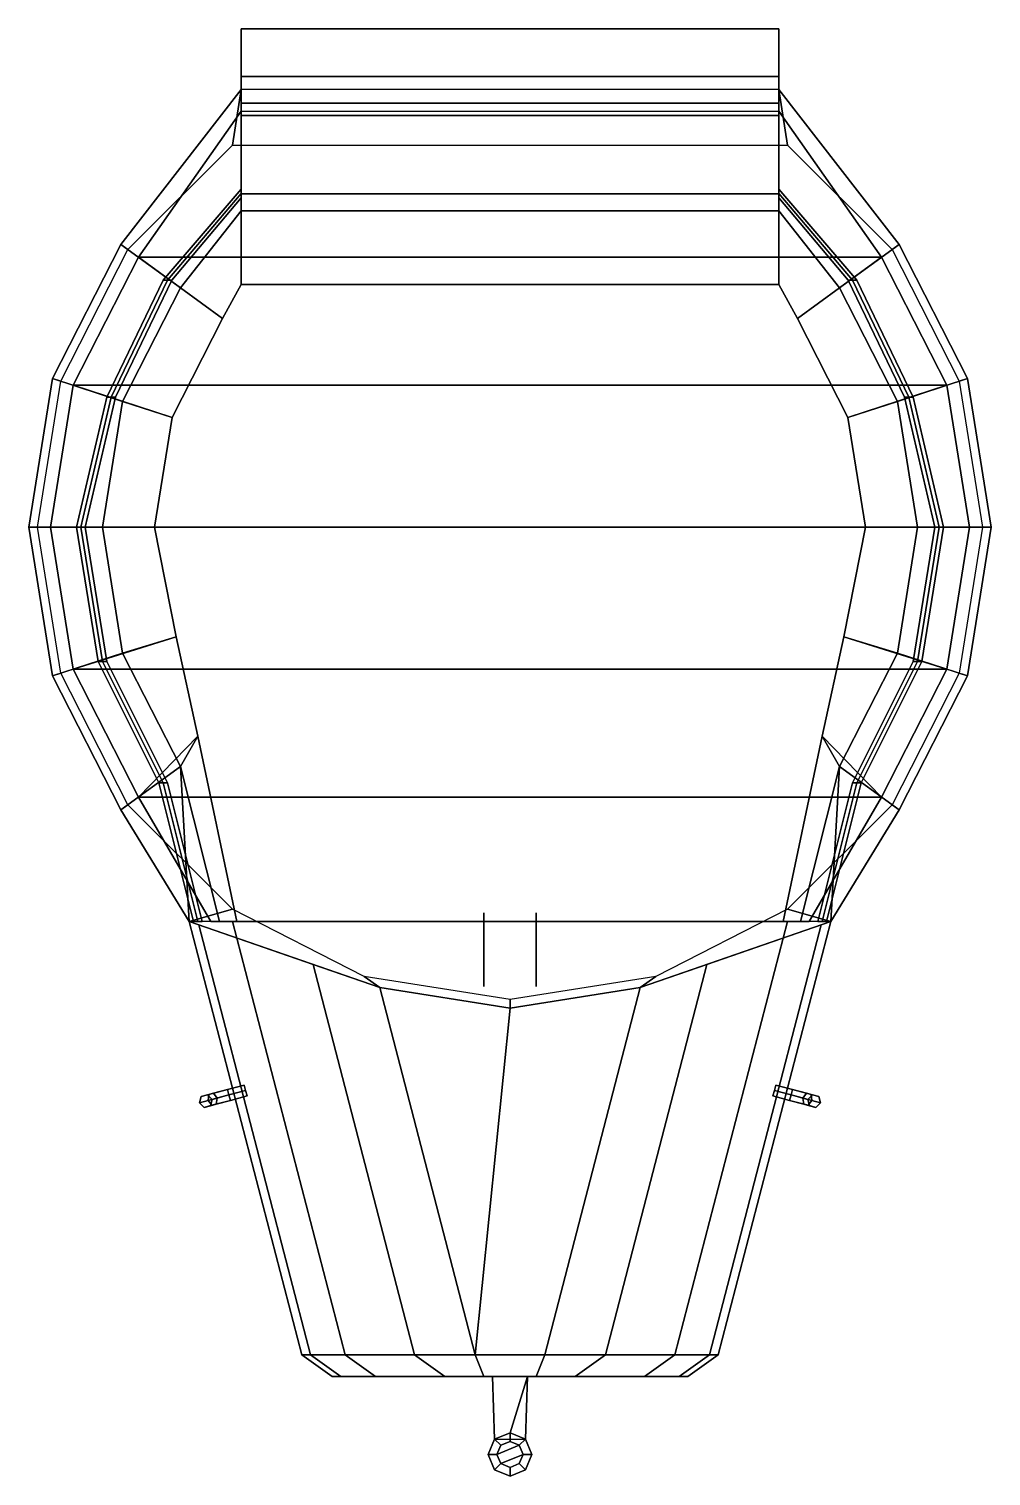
# Model space of a CAD drawing. Extents: x -1.11 to 1.11, y -2.19 to 1.15.
import ezdxf

# ---------------------------------------------------------------- set-up
doc = ezdxf.new("R2010")
doc.units = 0
doc.layers.get('0').update_dxf_attribs({"linetype": 'CONTINUOUS'})

msp = doc.modelspace()

# ---------------------------------------------------------------- linework, layer by layer
for points in [[(0.62, 1.15, 0.25), (0.62, 1.04, 0.13), (-0.62, 1.04, 0.13), (-0.62, 1.15, 0.25)], [(-0.62, 1.15, 0.25), (-0.62, 1.04, 0.13), (-0.62, 0.95, 0.66), (-0.62, 1.15, 0.55)], [(-0.62, 1.15, 0.55), (-0.62, 0.95, 0.66), (0.62, 0.95, 0.66), (0.62, 1.15, 0.55)], [(0.62, 0.95, 0.66), (0.62, 1.04, 0.13), (0.62, 1.15, 0.25), (0.62, 1.15, 0.55)], [(0.62, 1.04, 0.13), (0.62, 0.9785, 0.13), (-0.62, 0.9785, 0.13), (-0.62, 1.04, 0.13)], [(-0.62, 1.04, 0.13), (-0.62, 0.9785, 0.13), (-0.62, 0.7694, 0.66), (-0.62, 0.95, 0.66)], [(0.62, 0.7694, 0.66), (0.62, 0.9785, 0.13), (0.62, 1.04, 0.13), (0.62, 0.95, 0.66)], [(-0.62, 1.01, 0.05), (-0.62, 0.73, 0.76), (-0.7605, 0.5525, 0.76), (-0.898, 0.6524, 0.05)], [(-0.898, 0.6524, 0.05), (-0.8818, 0.6407), (-0.6407, 0.8818), (-0.62, 1.01, 0.05)], [(-0.62, 1.01, 0.05), (-0.6407, 0.8818), (0.6407, 0.8818), (0.62, 1.01, 0.05)], [(0.62, 0.9785, 0.13), (0.62, 1.01, 0.05), (-0.62, 1.01, 0.05), (-0.62, 0.9785, 0.13)], [(0.898, 0.6524, 0.05), (0.7605, 0.5525, 0.76), (0.62, 0.73, 0.76), (0.62, 1.01, 0.05)], [(0.62, 1.01, 0.05), (0.6407, 0.8818), (0.8818, 0.6407), (0.898, 0.6524, 0.05)], [(-0.62, 0.56, 0.76), (-0.62, 0.96, 0.05), (-0.8576, 0.6231, 0.05), (-0.6634, 0.482, 0.76)], [(0.8576, 0.6231, 0.05), (-0.8576, 0.6231, 0.05), (-0.62, 0.96, 0.05), (0.62, 0.96, 0.05)], [(-0.62, 0.56, 0.76), (-0.62, 0.96, 0.05), (0.62, 0.96, 0.05), (0.62, 0.56, 0.76)], [(-0.62, 0.95, 0.66), (-0.62, 0.7694, 0.66), (0.62, 0.7694, 0.66), (0.62, 0.95, 0.66)], [(0.6634, 0.482, 0.76), (0.8576, 0.6231, 0.05), (0.62, 0.96, 0.05), (0.62, 0.56, 0.76)], [(-0.62, 0.77, 0.67), (-0.79, 0.57, 0.67), (-0.8, 0.57, 0.66), (-0.62, 0.78, 0.66)], [(-0.62, 0.78, 0.66), (-0.8, 0.57, 0.66), (-0.79, 0.57, 0.65), (-0.62, 0.77, 0.65)], [(-0.62, 0.76, 0.66), (-0.78, 0.57, 0.66), (-0.79, 0.57, 0.67), (-0.62, 0.77, 0.67)], [(-0.62, 0.77, 0.65), (-0.79, 0.57, 0.65), (-0.78, 0.57, 0.66), (-0.62, 0.76, 0.66)], [(0.62, 0.73, 0.76), (0.62, 0.7694, 0.66), (-0.62, 0.7694, 0.66), (-0.62, 0.73, 0.76)], [(0.62, 0.77, 0.65), (0.79, 0.57, 0.65), (0.8, 0.57, 0.66), (0.62, 0.78, 0.66)], [(0.62, 0.78, 0.66), (0.8, 0.57, 0.66), (0.79, 0.57, 0.67), (0.62, 0.77, 0.67)], [(0.62, 0.76, 0.66), (0.78, 0.57, 0.66), (0.79, 0.57, 0.65), (0.62, 0.77, 0.65)], [(0.62, 0.77, 0.67), (0.79, 0.57, 0.67), (0.78, 0.57, 0.66), (0.62, 0.76, 0.66)], [(-0.62, 0.73, 0.76), (-0.62, 0.56, 0.76), (-0.6634, 0.482, 0.76), (-0.7605, 0.5525, 0.76)], [(-0.62, 0.73, 0.76), (-0.62, 0.56, 0.76), (0.62, 0.56, 0.76), (0.62, 0.73, 0.76)], [(0.7605, 0.5525, 0.76), (0.6634, 0.482, 0.76), (0.62, 0.56, 0.76), (0.62, 0.73, 0.76)], [(-0.898, 0.6524, 0.05), (-0.7605, 0.5525, 0.76), (-0.894, 0.2905, 0.76), (-1.0557, 0.343, 0.05)], [(-1.0557, 0.343, 0.05), (-1.0367, 0.3368), (-0.8818, 0.6407), (-0.898, 0.6524, 0.05)], [(1.0557, 0.343, 0.05), (0.894, 0.2905, 0.76), (0.7605, 0.5525, 0.76), (0.898, 0.6524, 0.05)], [(0.898, 0.6524, 0.05), (0.8818, 0.6407), (1.0367, 0.3368), (1.0557, 0.343, 0.05)], [(-0.6634, 0.482, 0.76), (-0.8576, 0.6231, 0.05), (-1.0081, 0.3276, 0.05), (-0.7799, 0.2534, 0.76)], [(1.0081, 0.3276, 0.05), (-1.0081, 0.3276, 0.05), (-0.8576, 0.6231, 0.05), (0.8576, 0.6231, 0.05)], [(0.7799, 0.2534, 0.76), (1.0081, 0.3276, 0.05), (0.8576, 0.6231, 0.05), (0.6634, 0.482, 0.76)], [(-0.79, 0.57, 0.67), (-0.92, 0.3, 0.67), (-0.93, 0.3, 0.66), (-0.8, 0.57, 0.66)], [(-0.8, 0.57, 0.66), (-0.93, 0.3, 0.66), (-0.92, 0.3, 0.65), (-0.79, 0.57, 0.65)], [(-0.78, 0.57, 0.66), (-0.91, 0.3, 0.66), (-0.92, 0.3, 0.67), (-0.79, 0.57, 0.67)], [(-0.79, 0.57, 0.65), (-0.92, 0.3, 0.65), (-0.91, 0.3, 0.66), (-0.78, 0.57, 0.66)], [(0.78, 0.57, 0.66), (0.91, 0.3, 0.66), (0.92, 0.3, 0.65), (0.79, 0.57, 0.65)], [(0.79, 0.57, 0.67), (0.92, 0.3, 0.67), (0.91, 0.3, 0.66), (0.78, 0.57, 0.66)], [(0.79, 0.57, 0.65), (0.92, 0.3, 0.65), (0.93, 0.3, 0.66), (0.8, 0.57, 0.66)], [(0.8, 0.57, 0.66), (0.93, 0.3, 0.66), (0.92, 0.3, 0.67), (0.79, 0.57, 0.67)], [(-0.7605, 0.5525, 0.76), (-0.6634, 0.482, 0.76), (-0.7799, 0.2534, 0.76), (-0.894, 0.2905, 0.76)], [(0.894, 0.2905, 0.76), (0.7799, 0.2534, 0.76), (0.6634, 0.482, 0.76), (0.7605, 0.5525, 0.76)], [(-1.0557, 0.343, 0.05), (-0.894, 0.2905, 0.76), (-0.94, 0, 0.76), (-1.11, 0, 0.05)], [(-1.11, 0, 0.05), (-1.09, 0), (-1.0367, 0.3368), (-1.0557, 0.343, 0.05)], [(1.11, 0, 0.05), (0.94, 0, 0.76), (0.894, 0.2905, 0.76), (1.0557, 0.343, 0.05)], [(1.0557, 0.343, 0.05), (1.0367, 0.3368), (1.09, 0), (1.11, 0, 0.05)], [(-0.7799, 0.2534, 0.76), (-1.0081, 0.3276, 0.05), (-1.06, 0, 0.05), (-0.82, 0, 0.76)], [(1.06, 0, 0.05), (-1.06, 0, 0.05), (-1.0081, 0.3276, 0.05), (1.0081, 0.3276, 0.05)], [(0.82, 0, 0.76), (1.06, 0, 0.05), (1.0081, 0.3276, 0.05), (0.7799, 0.2534, 0.76)], [(-0.92, 0.3, 0.67), (-0.99, 0, 0.67), (-1, 0, 0.66), (-0.93, 0.3, 0.66)], [(-0.93, 0.3, 0.66), (-1, 0, 0.66), (-0.99, 0, 0.65), (-0.92, 0.3, 0.65)], [(-0.91, 0.3, 0.66), (-0.98, 0, 0.66), (-0.99, 0, 0.67), (-0.92, 0.3, 0.67)], [(-0.92, 0.3, 0.65), (-0.99, 0, 0.65), (-0.98, 0, 0.66), (-0.91, 0.3, 0.66)], [(-0.894, 0.2905, 0.76), (-0.7799, 0.2534, 0.76), (-0.82, 0, 0.76), (-0.94, 0, 0.76)], [(0.94, 0, 0.76), (0.82, 0, 0.76), (0.7799, 0.2534, 0.76), (0.894, 0.2905, 0.76)], [(0.91, 0.3, 0.66), (0.98, 0, 0.66), (0.99, 0, 0.65), (0.92, 0.3, 0.65)], [(0.92, 0.3, 0.67), (0.99, 0, 0.67), (0.98, 0, 0.66), (0.91, 0.3, 0.66)], [(0.92, 0.3, 0.65), (0.99, 0, 0.65), (1, 0, 0.66), (0.93, 0.3, 0.66)], [(0.93, 0.3, 0.66), (1, 0, 0.66), (0.99, 0, 0.67), (0.92, 0.3, 0.67)], [(-1.11, 0, 0.05), (-1.11, 0, 0.05), (-1.0557, -0.343, 0.11), (-1.0557, -0.343, 0.05)], [(-1.11, 0, 0.05), (-0.94, 0, 0.76), (-0.894, -0.2905, 0.76), (-1.0557, -0.343, 0.11)], [(-1.0557, -0.343, 0.05), (-1.0367, -0.3368), (-1.09, 0), (-1.11, 0, 0.05)], [(-0.82, 0, 0.76), (-1.06, 0, 0.05), (-1.0081, -0.3276, 0.05), (-0.77, -0.2534, 0.76)], [(1.0081, -0.3276, 0.05), (-1.0081, -0.3276, 0.05), (-1.06, 0, 0.05), (1.06, 0, 0.05)], [(-0.99, 0, 0.67), (-0.94, -0.31, 0.67), (-0.95, -0.31, 0.66), (-1, 0, 0.66)], [(-1, 0, 0.66), (-0.95, -0.31, 0.66), (-0.94, -0.31, 0.65), (-0.99, 0, 0.65)], [(-0.98, 0, 0.66), (-0.93, -0.31, 0.66), (-0.94, -0.31, 0.67), (-0.99, 0, 0.67)], [(-0.99, 0, 0.65), (-0.94, -0.31, 0.65), (-0.93, -0.31, 0.66), (-0.98, 0, 0.66)], [(-0.94, 0, 0.76), (-0.82, 0, 0.76), (-0.77, -0.2534, 0.76), (-0.894, -0.2905, 0.76)], [(0.77, -0.2534, 0.76), (1.0081, -0.3276, 0.05), (1.06, 0, 0.05), (0.82, 0, 0.76)], [(0.894, -0.2905, 0.76), (0.77, -0.2534, 0.76), (0.82, 0, 0.76), (0.94, 0, 0.76)], [(1.0557, -0.343, 0.11), (0.894, -0.2905, 0.76), (0.94, 0, 0.76), (1.11, 0, 0.05)], [(0.98, 0, 0.66), (0.93, -0.31, 0.66), (0.94, -0.31, 0.65), (0.99, 0, 0.65)], [(0.99, 0, 0.67), (0.94, -0.31, 0.67), (0.93, -0.31, 0.66), (0.98, 0, 0.66)], [(0.99, 0, 0.65), (0.94, -0.31, 0.65), (0.95, -0.31, 0.66), (1, 0, 0.66)], [(1, 0, 0.66), (0.95, -0.31, 0.66), (0.94, -0.31, 0.67), (0.99, 0, 0.67)], [(1.11, 0, 0.05), (1.09, 0), (1.0367, -0.3368), (1.0557, -0.343, 0.05)], [(1.0557, -0.343, 0.05), (1.0557, -0.343, 0.11), (1.11, 0, 0.05)], [(-0.77, -0.2534, 0.76), (-1.0081, -0.3276, 0.05), (-0.8576, -0.6231, 0.05), (-0.72, -0.482, 0.76)], [(-0.894, -0.2905, 0.76), (-0.77, -0.2534, 0.76), (-0.72, -0.482, 0.76), (-0.7605, -0.5525, 0.76)], [(0.72, -0.482, 0.76), (0.8576, -0.6231, 0.05), (1.0081, -0.3276, 0.05), (0.77, -0.2534, 0.76)], [(0.7605, -0.5525, 0.76), (0.72, -0.482, 0.76), (0.77, -0.2534, 0.76), (0.894, -0.2905, 0.76)], [(-1.0557, -0.343, 0.11), (-0.894, -0.2905, 0.76), (-0.7605, -0.5525, 0.76), (-0.898, -0.6524, 0.26)], [(0.898, -0.6524, 0.26), (0.7605, -0.5525, 0.76), (0.894, -0.2905, 0.76), (1.0557, -0.343, 0.11)], [(0.8576, -0.6231, 0.05), (-0.8576, -0.6231, 0.05), (-1.0081, -0.3276, 0.05), (1.0081, -0.3276, 0.05)], [(-0.94, -0.31, 0.67), (-0.8, -0.59, 0.67), (-0.81, -0.59, 0.66), (-0.95, -0.31, 0.66)], [(-0.95, -0.31, 0.66), (-0.81, -0.59, 0.66), (-0.8, -0.59, 0.65), (-0.94, -0.31, 0.65)], [(-0.93, -0.31, 0.66), (-0.79, -0.59, 0.66), (-0.8, -0.59, 0.67), (-0.94, -0.31, 0.67)], [(-0.94, -0.31, 0.65), (-0.8, -0.59, 0.65), (-0.79, -0.59, 0.66), (-0.93, -0.31, 0.66)], [(0.93, -0.31, 0.66), (0.79, -0.59, 0.66), (0.8, -0.59, 0.65), (0.94, -0.31, 0.65)], [(0.94, -0.31, 0.67), (0.8, -0.59, 0.67), (0.79, -0.59, 0.66), (0.93, -0.31, 0.66)], [(0.94, -0.31, 0.65), (0.8, -0.59, 0.65), (0.81, -0.59, 0.66), (0.95, -0.31, 0.66)], [(0.95, -0.31, 0.66), (0.81, -0.59, 0.66), (0.8, -0.59, 0.67), (0.94, -0.31, 0.67)], [(-0.898, -0.6524, 0.05), (-0.8818, -0.6407), (-1.0367, -0.3368), (-1.0557, -0.343, 0.05)], [(-1.0557, -0.343, 0.05), (-1.0557, -0.343, 0.11), (-0.898, -0.6524, 0.26), (-0.898, -0.6524, 0.05)], [(1.0557, -0.343, 0.05), (1.0367, -0.3368), (0.8818, -0.6407), (0.898, -0.6524, 0.05)], [(0.898, -0.6524, 0.05), (0.898, -0.6524, 0.26), (1.0557, -0.343, 0.11), (1.0557, -0.343, 0.05)], [(-0.72, -0.482, 0.76), (-0.8576, -0.6231, 0.05), (-0.69, -0.91, 0.05), (-0.63, -0.91, 0.76)], [(-0.7605, -0.5525, 0.76), (-0.72, -0.482, 0.76), (-0.63, -0.91, 0.76), (-0.67, -0.91, 0.76)], [(0.63, -0.91, 0.76), (0.69, -0.91, 0.05), (0.8576, -0.6231, 0.05), (0.72, -0.482, 0.76)], [(0.67, -0.91, 0.76), (0.63, -0.91, 0.76), (0.72, -0.482, 0.76), (0.7605, -0.5525, 0.76)], [(-0.898, -0.6524, 0.26), (-0.7605, -0.5525, 0.76), (-0.74, -0.91, 0.69), (-0.74, -0.91, 0.61)], [(-0.7605, -0.5525, 0.76), (-0.7605, -0.5525, 0.76), (-0.67, -0.91, 0.76), (-0.74, -0.91, 0.69)], [(0.74, -0.91, 0.69), (0.67, -0.91, 0.76), (0.7605, -0.5525, 0.76)], [(0.74, -0.91, 0.61), (0.74, -0.91, 0.69), (0.7605, -0.5525, 0.76), (0.898, -0.6524, 0.26)], [(-0.8, -0.59, 0.67), (-0.72, -0.91, 0.67), (-0.73, -0.91, 0.66), (-0.81, -0.59, 0.66)], [(-0.81, -0.59, 0.66), (-0.73, -0.91, 0.66), (-0.72, -0.91, 0.65), (-0.8, -0.59, 0.65)], [(-0.79, -0.59, 0.66), (-0.71, -0.91, 0.66), (-0.72, -0.91, 0.67), (-0.8, -0.59, 0.67)], [(-0.8, -0.59, 0.65), (-0.72, -0.91, 0.65), (-0.71, -0.91, 0.66), (-0.79, -0.59, 0.66)], [(0.79, -0.59, 0.66), (0.71, -0.91, 0.66), (0.72, -0.91, 0.65), (0.8, -0.59, 0.65)], [(0.8, -0.59, 0.67), (0.72, -0.91, 0.67), (0.71, -0.91, 0.66), (0.79, -0.59, 0.66)], [(0.8, -0.59, 0.65), (0.72, -0.91, 0.65), (0.73, -0.91, 0.66), (0.81, -0.59, 0.66)], [(0.81, -0.59, 0.66), (0.73, -0.91, 0.66), (0.72, -0.91, 0.67), (0.8, -0.59, 0.67)], [(0.69, -0.91, 0.05), (-0.69, -0.91, 0.05), (-0.8576, -0.6231, 0.05), (0.8576, -0.6231, 0.05)], [(-0.74, -0.91, 0.05), (-0.6407, -0.8818), (-0.8818, -0.6407), (-0.898, -0.6524, 0.05)], [(-0.898, -0.6524, 0.05), (-0.898, -0.6524, 0.26), (-0.74, -0.91, 0.61), (-0.74, -0.91, 0.05)], [(0.898, -0.6524, 0.05), (0.8818, -0.6407), (0.6407, -0.8818), (0.74, -0.91, 0.05)], [(0.74, -0.91, 0.05), (0.74, -0.91, 0.61), (0.898, -0.6524, 0.26), (0.898, -0.6524, 0.05)], [(-0.3004, -1.0624, 0.05), (-0.3368, -1.0367), (-0.6407, -0.8818), (-0.74, -0.91, 0.05)], [(-0.06, -0.95, 1.32), (-0.06, -1.06, 1.14), (-0.06, -0.98, 1.14), (-0.06, -0.89, 1.32)], [(-0.06, -0.95, 1.32), (-0.06, -1.06, 1.14), (-0.06, -0.98, 1.14), (-0.06, -0.89, 1.32)], [(0.06, -0.95, 1.32), (0.06, -1.06, 1.14), (0.06, -0.98, 1.14), (0.06, -0.89, 1.32)], [(0.06, -0.95, 1.32), (0.06, -1.06, 1.14), (0.06, -0.98, 1.14), (0.06, -0.89, 1.32)], [(0.74, -0.91, 0.05), (0.6407, -0.8818), (0.3368, -1.0367), (0.3004, -1.0624, 0.05)], [(-0.74, -0.91, 0.05), (-0.4542, -1.0091, 0.41), (-0.3004, -1.0624, 0.23), (-0.3004, -1.0624, 0.05)], [(-0.74, -0.91, 0.61), (-0.48, -1.91, 0.61), (-0.48, -1.91, 0.69), (-0.74, -0.91, 0.69)], [(-0.718, -0.9176, 0.56), (-0.46, -1.91, 0.56), (-0.48, -1.91, 0.61), (-0.74, -0.91, 0.61)], [(-0.74, -0.91, 0.69), (-0.48, -1.91, 0.69), (-0.38, -1.91, 0.79), (-0.64, -0.91, 0.79)], [(-0.74, -0.91, 0.05), (-0.718, -0.9176, 0.56), (-0.4542, -1.0091, 0.41), (-0.74, -0.91, 0.05)], [(-0.74, -0.91, 0.05), (-0.74, -0.91, 0.61), (-0.718, -0.9176, 0.56), (-0.74, -0.91, 0.05)], [(-0.4542, -1.0091, 0.41), (-0.22, -1.91, 0.41), (-0.46, -1.91, 0.56), (-0.718, -0.9176, 0.56)], [(-0.63, -0.91, 0.76), (-0.69, -0.91, 0.05), (0.69, -0.91, 0.05), (0.63, -0.91, 0.76)], [(-0.67, -0.91, 0.76), (-0.64, -0.91, 0.79), (0.64, -0.91, 0.79), (0.67, -0.91, 0.76)], [(-0.64, -0.91, 0.79), (-0.38, -1.91, 0.79), (0.38, -1.91, 0.79), (0.64, -0.91, 0.79)], [(0.46, -1.91, 0.56), (0.22, -1.91, 0.41), (0.4542, -1.0091, 0.41), (0.718, -0.9176, 0.56)], [(0.3004, -1.0624, 0.05), (0.3004, -1.0624, 0.23), (0.4542, -1.0091, 0.41), (0.74, -0.91, 0.05)], [(0.38, -1.91, 0.79), (0.48, -1.91, 0.69), (0.74, -0.91, 0.69), (0.64, -0.91, 0.79)], [(0.74, -0.91, 0.05), (0.4542, -1.0091, 0.41), (0.718, -0.9176, 0.56), (0.74, -0.91, 0.05)], [(0.48, -1.91, 0.61), (0.46, -1.91, 0.56), (0.718, -0.9176, 0.56), (0.74, -0.91, 0.61)], [(0.48, -1.91, 0.69), (0.48, -1.91, 0.61), (0.74, -0.91, 0.61), (0.74, -0.91, 0.69)], [(0.74, -0.91, 0.05), (0.718, -0.9176, 0.56), (0.74, -0.91, 0.61), (0.74, -0.91, 0.05)], [(-0.06, -1.06, 1.14), (-0.06, -1.06, 0.79), (-0.06, -0.98, 0.79), (-0.06, -0.98, 1.14)], [(-0.06, -1.06, 1.14), (-0.06, -1.06, 0.79), (-0.06, -0.98, 0.79), (-0.06, -0.98, 1.14)], [(0.06, -1.06, 1.14), (0.06, -1.06, 0.79), (0.06, -0.98, 0.79), (0.06, -0.98, 1.14)], [(0.06, -1.06, 1.14), (0.06, -1.06, 0.79), (0.06, -0.98, 0.79), (0.06, -0.98, 1.14)], [(-0.3004, -1.0624, 0.23), (-0.08, -1.91, 0.23), (-0.22, -1.91, 0.41), (-0.4542, -1.0091, 0.41)], [(0.22, -1.91, 0.41), (0.08, -1.91, 0.23), (0.3004, -1.0624, 0.23), (0.4542, -1.0091, 0.41)], [(0, -1.11, 0.05), (0, -1.09), (-0.3368, -1.0367), (-0.3004, -1.0624, 0.05)], [(-0.3004, -1.0624, 0.05), (-0.3004, -1.0624, 0.23), (0, -1.11, 0.23), (0, -1.11, 0.05)], [(0, -1.11, 0.23), (-0.08, -1.91, 0.23), (-0.08, -1.91, 0.23), (-0.3004, -1.0624, 0.23)], [(0.3004, -1.0624, 0.23), (0.08, -1.91, 0.23), (-0.08, -1.91, 0.23), (0, -1.11, 0.23)], [(0.3004, -1.0624, 0.05), (0.3368, -1.0367), (0, -1.09), (0, -1.11, 0.05)], [(0, -1.11, 0.05), (0, -1.11, 0.23), (0.3004, -1.0624, 0.23), (0.3004, -1.0624, 0.05)], [(-0.6486, -1.3104, 0.58), (-0.6964, -1.3232, 0.6005), (-0.6947, -1.3092, 0.6058), (-0.652, -1.2978, 0.5875)], [(-0.6964, -1.3232, 0.6995), (-0.6486, -1.3104, 0.72), (-0.652, -1.2978, 0.7125), (-0.6947, -1.3092, 0.6942)], [(-0.652, -1.2978, 0.5875), (-0.6947, -1.3092, 0.6058), (-0.6844, -1.3065, 0.6164), (-0.652, -1.2978, 0.6025)], [(-0.6947, -1.3092, 0.6942), (-0.652, -1.2978, 0.7125), (-0.652, -1.2978, 0.6975), (-0.6844, -1.3065, 0.6836)], [(-0.652, -1.2978, 0.6025), (-0.6844, -1.3065, 0.6164), (-0.676, -1.3177, 0.6217), (-0.6486, -1.3104, 0.61)], [(-0.6844, -1.3065, 0.6836), (-0.652, -1.2978, 0.6975), (-0.6486, -1.3104, 0.69), (-0.676, -1.3177, 0.6783)], [(-0.61, -1.3, 0.61), (-0.6486, -1.3104, 0.61), (-0.652, -1.2978, 0.6025), (-0.6134, -1.2875, 0.6025)], [(-0.6134, -1.2875, 0.6025), (-0.652, -1.2978, 0.6025), (-0.652, -1.2978, 0.5875), (-0.6134, -1.2875, 0.5875)], [(-0.6134, -1.2875, 0.5875), (-0.652, -1.2978, 0.5875), (-0.6486, -1.3104, 0.58), (-0.61, -1.3, 0.58)], [(-0.61, -1.3, 0.72), (-0.6486, -1.3104, 0.72), (-0.652, -1.2978, 0.7125), (-0.6134, -1.2875, 0.7125)], [(-0.6134, -1.2875, 0.7125), (-0.652, -1.2978, 0.7125), (-0.652, -1.2978, 0.6975), (-0.6134, -1.2875, 0.6975)], [(-0.6134, -1.2875, 0.6975), (-0.652, -1.2978, 0.6975), (-0.6486, -1.3104, 0.69), (-0.61, -1.3, 0.69)], [(-0.61, -1.3, 0.58), (-0.6486, -1.3104, 0.58), (-0.6453, -1.3229, 0.5875), (-0.6066, -1.3125, 0.5875)], [(-0.6066, -1.3125, 0.6025), (-0.6453, -1.3229, 0.6025), (-0.6486, -1.3104, 0.61), (-0.61, -1.3, 0.61)], [(-0.61, -1.3, 0.69), (-0.6486, -1.3104, 0.69), (-0.6453, -1.3229, 0.6975), (-0.6066, -1.3125, 0.6975)], [(-0.6066, -1.3125, 0.7125), (-0.6453, -1.3229, 0.7125), (-0.6486, -1.3104, 0.72), (-0.61, -1.3, 0.72)], [(0.61, -1.3, 0.72), (0.6486, -1.3104, 0.72), (0.6453, -1.3229, 0.7125), (0.6066, -1.3125, 0.7125)], [(0.6066, -1.3125, 0.6975), (0.6453, -1.3229, 0.6975), (0.6486, -1.3104, 0.69), (0.61, -1.3, 0.69)], [(0.61, -1.3, 0.61), (0.6486, -1.3104, 0.61), (0.6453, -1.3229, 0.6025), (0.6066, -1.3125, 0.6025)], [(0.6066, -1.3125, 0.5875), (0.6453, -1.3229, 0.5875), (0.6486, -1.3104, 0.58), (0.61, -1.3, 0.58)], [(0.61, -1.3, 0.69), (0.6486, -1.3104, 0.69), (0.652, -1.2978, 0.6975), (0.6134, -1.2875, 0.6975)], [(0.6134, -1.2875, 0.7125), (0.652, -1.2978, 0.7125), (0.6486, -1.3104, 0.72), (0.61, -1.3, 0.72)], [(0.61, -1.3, 0.58), (0.6486, -1.3104, 0.58), (0.652, -1.2978, 0.5875), (0.6134, -1.2875, 0.5875)], [(0.6134, -1.2875, 0.6025), (0.652, -1.2978, 0.6025), (0.6486, -1.3104, 0.61), (0.61, -1.3, 0.61)], [(0.6134, -1.2875, 0.6975), (0.652, -1.2978, 0.6975), (0.652, -1.2978, 0.7125), (0.6134, -1.2875, 0.7125)], [(0.6134, -1.2875, 0.5875), (0.652, -1.2978, 0.5875), (0.652, -1.2978, 0.6025), (0.6134, -1.2875, 0.6025)], [(0.652, -1.2978, 0.6975), (0.6844, -1.3065, 0.6836), (0.676, -1.3177, 0.6783), (0.6486, -1.3104, 0.69)], [(0.6486, -1.3104, 0.72), (0.6964, -1.3232, 0.6995), (0.6947, -1.3092, 0.6942), (0.652, -1.2978, 0.7125)], [(0.6844, -1.3065, 0.6164), (0.652, -1.2978, 0.6025), (0.6486, -1.3104, 0.61), (0.676, -1.3177, 0.6217)], [(0.6964, -1.3232, 0.6005), (0.6486, -1.3104, 0.58), (0.652, -1.2978, 0.5875), (0.6947, -1.3092, 0.6058)], [(0.652, -1.2978, 0.7125), (0.6947, -1.3092, 0.6942), (0.6844, -1.3065, 0.6836), (0.652, -1.2978, 0.6975)], [(0.6947, -1.3092, 0.6058), (0.652, -1.2978, 0.5875), (0.652, -1.2978, 0.6025), (0.6844, -1.3065, 0.6164)], [(-0.6964, -1.3232, 0.6005), (-0.7163, -1.3285, 0.65), (-0.7124, -1.314, 0.65), (-0.6947, -1.3092, 0.6058)], [(-0.7163, -1.3285, 0.65), (-0.6964, -1.3232, 0.6995), (-0.6947, -1.3092, 0.6942), (-0.7124, -1.314, 0.65)], [(-0.688, -1.3343, 0.6058), (-0.7056, -1.3391, 0.65), (-0.7163, -1.3285, 0.65), (-0.6964, -1.3232, 0.6005)], [(-0.7056, -1.3391, 0.65), (-0.688, -1.3343, 0.6942), (-0.6964, -1.3232, 0.6995), (-0.7163, -1.3285, 0.65)], [(-0.6947, -1.3092, 0.6058), (-0.7124, -1.314, 0.65), (-0.6979, -1.3101, 0.65), (-0.6844, -1.3065, 0.6164)], [(-0.7124, -1.314, 0.65), (-0.6947, -1.3092, 0.6942), (-0.6844, -1.3065, 0.6836), (-0.6979, -1.3101, 0.65)], [(-0.6777, -1.3316, 0.6164), (-0.6912, -1.3352, 0.65), (-0.7056, -1.3391, 0.65), (-0.688, -1.3343, 0.6058)], [(-0.6912, -1.3352, 0.65), (-0.6777, -1.3316, 0.6836), (-0.688, -1.3343, 0.6942), (-0.7056, -1.3391, 0.65)], [(-0.6844, -1.3065, 0.6164), (-0.6979, -1.3101, 0.65), (-0.6873, -1.3207, 0.65), (-0.676, -1.3177, 0.6217)], [(-0.6979, -1.3101, 0.65), (-0.6844, -1.3065, 0.6836), (-0.676, -1.3177, 0.6783), (-0.6873, -1.3207, 0.65)], [(-0.6453, -1.3229, 0.5875), (-0.688, -1.3343, 0.6058), (-0.6964, -1.3232, 0.6005), (-0.6486, -1.3104, 0.58)], [(-0.688, -1.3343, 0.6942), (-0.6453, -1.3229, 0.7125), (-0.6486, -1.3104, 0.72), (-0.6964, -1.3232, 0.6995)], [(-0.676, -1.3177, 0.6217), (-0.6873, -1.3207, 0.65), (-0.6912, -1.3352, 0.65), (-0.6777, -1.3316, 0.6164)], [(-0.6873, -1.3207, 0.65), (-0.676, -1.3177, 0.6783), (-0.6777, -1.3316, 0.6836), (-0.6912, -1.3352, 0.65)], [(-0.6453, -1.3229, 0.6025), (-0.6777, -1.3316, 0.6164), (-0.688, -1.3343, 0.6058), (-0.6453, -1.3229, 0.5875)], [(-0.6777, -1.3316, 0.6836), (-0.6453, -1.3229, 0.6975), (-0.6453, -1.3229, 0.7125), (-0.688, -1.3343, 0.6942)], [(-0.6486, -1.3104, 0.61), (-0.676, -1.3177, 0.6217), (-0.6777, -1.3316, 0.6164), (-0.6453, -1.3229, 0.6025)], [(-0.676, -1.3177, 0.6783), (-0.6486, -1.3104, 0.69), (-0.6453, -1.3229, 0.6975), (-0.6777, -1.3316, 0.6836)], [(-0.6066, -1.3125, 0.5875), (-0.6453, -1.3229, 0.5875), (-0.6453, -1.3229, 0.6025), (-0.6066, -1.3125, 0.6025)], [(-0.6066, -1.3125, 0.6975), (-0.6453, -1.3229, 0.6975), (-0.6453, -1.3229, 0.7125), (-0.6066, -1.3125, 0.7125)], [(0.6066, -1.3125, 0.7125), (0.6453, -1.3229, 0.7125), (0.6453, -1.3229, 0.6975), (0.6066, -1.3125, 0.6975)], [(0.6066, -1.3125, 0.6025), (0.6453, -1.3229, 0.6025), (0.6453, -1.3229, 0.5875), (0.6066, -1.3125, 0.5875)], [(0.6453, -1.3229, 0.7125), (0.688, -1.3343, 0.6942), (0.6964, -1.3232, 0.6995), (0.6486, -1.3104, 0.72)], [(0.6486, -1.3104, 0.69), (0.676, -1.3177, 0.6783), (0.6777, -1.3316, 0.6836), (0.6453, -1.3229, 0.6975)], [(0.688, -1.3343, 0.6058), (0.6453, -1.3229, 0.5875), (0.6486, -1.3104, 0.58), (0.6964, -1.3232, 0.6005)], [(0.676, -1.3177, 0.6217), (0.6486, -1.3104, 0.61), (0.6453, -1.3229, 0.6025), (0.6777, -1.3316, 0.6164)], [(0.6453, -1.3229, 0.6975), (0.6777, -1.3316, 0.6836), (0.688, -1.3343, 0.6942), (0.6453, -1.3229, 0.7125)], [(0.6777, -1.3316, 0.6164), (0.6453, -1.3229, 0.6025), (0.6453, -1.3229, 0.5875), (0.688, -1.3343, 0.6058)], [(0.6844, -1.3065, 0.6836), (0.6979, -1.3101, 0.65), (0.6873, -1.3207, 0.65), (0.676, -1.3177, 0.6783)], [(0.6979, -1.3101, 0.65), (0.6844, -1.3065, 0.6164), (0.676, -1.3177, 0.6217), (0.6873, -1.3207, 0.65)], [(0.676, -1.3177, 0.6783), (0.6873, -1.3207, 0.65), (0.6912, -1.3352, 0.65), (0.6777, -1.3316, 0.6836)], [(0.6873, -1.3207, 0.65), (0.676, -1.3177, 0.6217), (0.6777, -1.3316, 0.6164), (0.6912, -1.3352, 0.65)], [(0.6777, -1.3316, 0.6836), (0.6912, -1.3352, 0.65), (0.7056, -1.3391, 0.65), (0.688, -1.3343, 0.6942)], [(0.6912, -1.3352, 0.65), (0.6777, -1.3316, 0.6164), (0.688, -1.3343, 0.6058), (0.7056, -1.3391, 0.65)], [(0.6947, -1.3092, 0.6942), (0.7124, -1.314, 0.65), (0.6979, -1.3101, 0.65), (0.6844, -1.3065, 0.6836)], [(0.7124, -1.314, 0.65), (0.6947, -1.3092, 0.6058), (0.6844, -1.3065, 0.6164), (0.6979, -1.3101, 0.65)], [(0.688, -1.3343, 0.6942), (0.7056, -1.3391, 0.65), (0.7163, -1.3285, 0.65), (0.6964, -1.3232, 0.6995)], [(0.7056, -1.3391, 0.65), (0.688, -1.3343, 0.6058), (0.6964, -1.3232, 0.6005), (0.7163, -1.3285, 0.65)], [(0.6964, -1.3232, 0.6995), (0.7163, -1.3285, 0.65), (0.7124, -1.314, 0.65), (0.6947, -1.3092, 0.6942)], [(0.7163, -1.3285, 0.65), (0.6964, -1.3232, 0.6005), (0.6947, -1.3092, 0.6058), (0.7124, -1.314, 0.65)], [(-0.48, -1.91, 0.69), (-0.48, -1.91, 0.61), (-0.41, -1.96, 0.61), (-0.41, -1.96, 0.69)], [(-0.48, -1.91, 0.61), (-0.46, -1.91, 0.56), (-0.39, -1.96, 0.56), (-0.41, -1.96, 0.61)], [(-0.38, -1.91, 0.79), (-0.48, -1.91, 0.69), (-0.41, -1.96, 0.69), (-0.31, -1.96, 0.73)], [(-0.46, -1.91, 0.56), (-0.22, -1.91, 0.41), (-0.15, -1.96, 0.41), (-0.39, -1.96, 0.56)], [(0.31, -1.96, 0.73), (0.38, -1.91, 0.79), (-0.38, -1.91, 0.79), (-0.31, -1.96, 0.73)], [(-0.22, -1.91, 0.41), (-0.08, -1.91, 0.23), (-0.06, -1.96, 0.29), (-0.15, -1.96, 0.41)], [(-0.06, -1.96, 0.29), (-0.08, -1.91, 0.23), (0.08, -1.91, 0.23), (0.06, -1.96, 0.29)], [(0.06, -1.96, 0.29), (0.08, -1.91, 0.23), (0.22, -1.91, 0.41), (0.15, -1.96, 0.41)], [(0.15, -1.96, 0.41), (0.22, -1.91, 0.41), (0.46, -1.91, 0.56), (0.39, -1.96, 0.56)], [(0.41, -1.96, 0.69), (0.48, -1.91, 0.69), (0.38, -1.91, 0.79), (0.31, -1.96, 0.73)], [(0.39, -1.96, 0.56), (0.46, -1.91, 0.56), (0.48, -1.91, 0.61), (0.41, -1.96, 0.61)], [(0.41, -1.96, 0.61), (0.48, -1.91, 0.61), (0.48, -1.91, 0.69), (0.41, -1.96, 0.69)], [(-0.41, -1.96, 0.69), (-0.41, -1.96, 0.61), (0.41, -1.96, 0.61), (0.41, -1.96, 0.69)], [(-0.41, -1.96, 0.61), (-0.39, -1.96, 0.56), (0.39, -1.96, 0.56), (0.41, -1.96, 0.61)], [(-0.31, -1.96, 0.73), (-0.41, -1.96, 0.69), (0.41, -1.96, 0.69), (0.31, -1.96, 0.73)], [(-0.39, -1.96, 0.56), (-0.04, -1.96, 0.52), (0.04, -1.96, 0.52), (0.39, -1.96, 0.56)], [(-0.15, -1.96, 0.41), (-0.39, -1.96, 0.56), (-0.04, -1.96, 0.52), (-0.04, -1.96, 0.43)], [(-0.04, -1.96, 0.43), (-0.15, -1.96, 0.41), (0.15, -1.96, 0.41), (0.04, -1.96, 0.43)], [(-0.15, -1.96, 0.41), (-0.06, -1.96, 0.29), (0.06, -1.96, 0.29), (0.15, -1.96, 0.41)], [(-0.04, -1.96, 0.43), (-0.04, -1.96, 0.52), (-0.0354, -2.1046, 0.52), (-0.0354, -2.1046, 0.43)], [(-0.04, -1.96, 0.52), (0.04, -1.96, 0.52), (0, -2.09, 0.52), (-0.0354, -2.1046, 0.52)], [(0.04, -1.96, 0.43), (-0.04, -1.96, 0.43), (-0.0354, -2.1046, 0.43), (0.0354, -2.1046, 0.43)], [(0.04, -1.96, 0.52), (0.04, -1.96, 0.52), (0.0354, -2.1046, 0.52), (0, -2.09, 0.52)], [(0.0354, -2.1046, 0.43), (0.0354, -2.1046, 0.52), (0.04, -1.96, 0.52), (0.04, -1.96, 0.43)], [(0.04, -1.96, 0.43), (0.04, -1.96, 0.52), (0.39, -1.96, 0.56), (0.15, -1.96, 0.41)], [(-0.0212, -2.1188, 0.57), (-0.0354, -2.1046, 0.52), (0, -2.09, 0.52), (0, -2.11, 0.57)], [(0, -2.11, 0.57), (0, -2.09, 0.52), (0.0354, -2.1046, 0.52), (0.0212, -2.1188, 0.57)], [(-0.0354, -2.1046, 0.43), (-0.0354, -2.1046, 0.52), (-0.05, -2.14, 0.52), (-0.05, -2.14, 0.43)], [(-0.03, -2.14, 0.57), (-0.05, -2.14, 0.52), (-0.0354, -2.1046, 0.52), (-0.0212, -2.1188, 0.57)], [(0, -2.11, 0.57), (0.0212, -2.1188, 0.57), (-0.03, -2.14, 0.57), (-0.0212, -2.1188, 0.57)], [(0.0212, -2.1188, 0.57), (0.03, -2.14, 0.57), (-0.0212, -2.1612, 0.57), (-0.03, -2.14, 0.57)], [(0.0212, -2.1188, 0.57), (0.0354, -2.1046, 0.52), (0.05, -2.14, 0.52), (0.03, -2.14, 0.57)], [(0.05, -2.14, 0.43), (0.05, -2.14, 0.52), (0.0354, -2.1046, 0.52), (0.0354, -2.1046, 0.43)], [(-0.05, -2.14, 0.43), (-0.05, -2.14, 0.52), (-0.0354, -2.1754, 0.52), (-0.0354, -2.1754, 0.43)], [(-0.0212, -2.1612, 0.57), (-0.0354, -2.1754, 0.52), (-0.05, -2.14, 0.52), (-0.03, -2.14, 0.57)], [(0, -2.17, 0.57), (0, -2.19, 0.52), (-0.0354, -2.1754, 0.52), (-0.0212, -2.1612, 0.57)], [(0.03, -2.14, 0.57), (0.0212, -2.1612, 0.57), (0, -2.17, 0.57), (-0.0212, -2.1612, 0.57)], [(0.0212, -2.1612, 0.57), (0.0354, -2.1754, 0.52), (0, -2.19, 0.52), (0, -2.17, 0.57)], [(0.03, -2.14, 0.57), (0.05, -2.14, 0.52), (0.0354, -2.1754, 0.52), (0.0212, -2.1612, 0.57)], [(0.0354, -2.1754, 0.43), (0.0354, -2.1754, 0.52), (0.05, -2.14, 0.52), (0.05, -2.14, 0.43)], [(-0.0354, -2.1754, 0.43), (-0.0354, -2.1754, 0.52), (0, -2.19, 0.52), (0, -2.19, 0.43)], [(0, -2.19, 0.43), (0, -2.19, 0.52), (0.0354, -2.1754, 0.52), (0.0354, -2.1754, 0.43)]]:
    msp.add_3dface(points)

doc.saveas('drawing.dxf')
